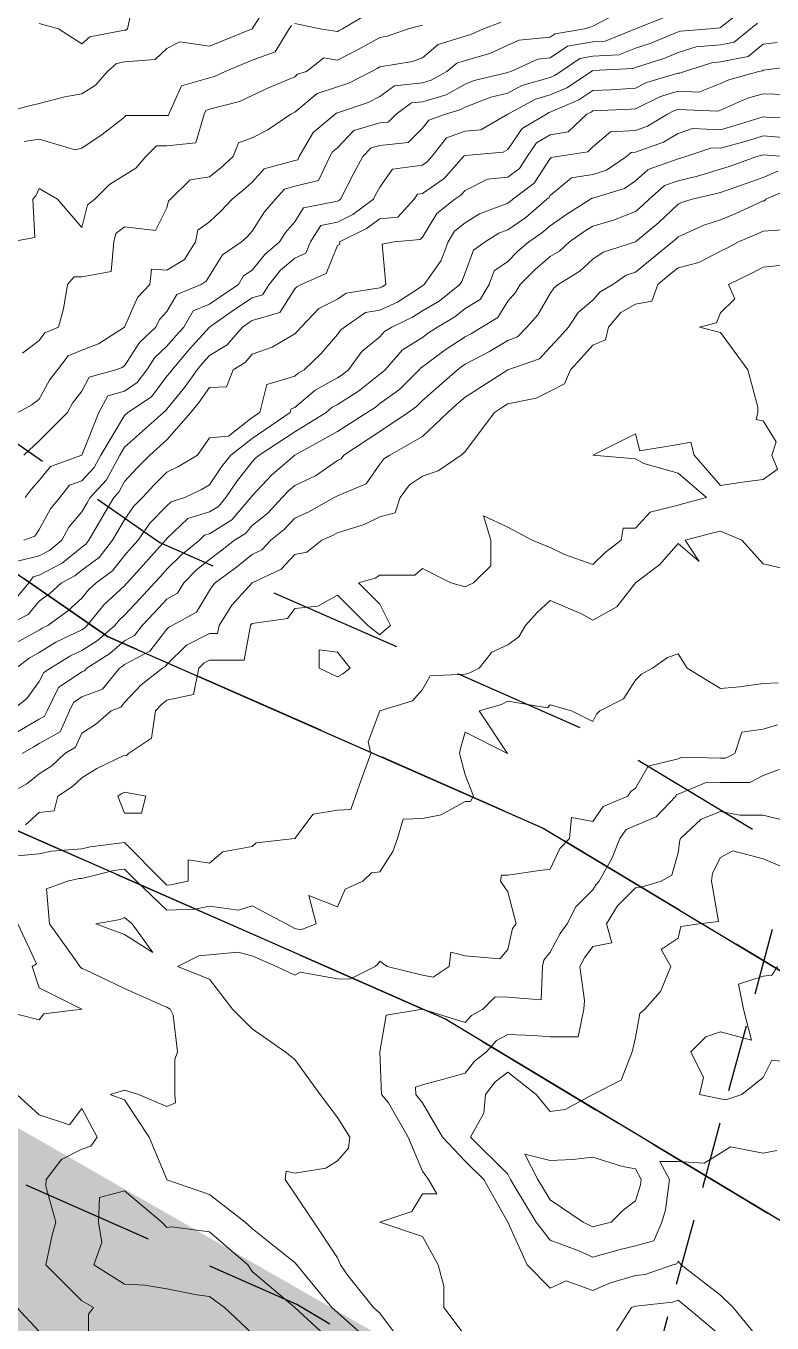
# Model space of a CAD drawing. Extents: x 532589 to 538856, y 6045658 to 6049082.
# Drawn here: x 534057.1 to 534126.9, y 6047341.2 to 6047462.4 of the extents above; entities that cross this region are included whole.
import ezdxf

# ---------------------------------------------------------------- set-up
doc = ezdxf.new("R2010")
doc.units = 0
doc.header["$LTSCALE"] = 5
doc.linetypes.add('foc-ACCESSROAD', pattern=[3.75, 2.5, -1.25])
doc.linetypes.add('foc-TIELINE', pattern=[1.875, 1.25, -0.625])
for name, color, linetype in [('C-AR', 13, 'foc-ACCESSROAD'), ('C-RW', 13, 'Continuous'), ('C-WS', 13, 'foc-ACCESSROAD'), ('F-AR', 190, 'foc-ACCESSROAD'), ('L-TIE', 7, 'foc-TIELINE'), ('P-BUFFER-H 30m', 51, 'Continuous')]:
    doc.layers.add(name, color=color, linetype=linetype)
doc.layers.add('C-TOPO-MAJR', color=7, linetype='Continuous', lineweight=15, true_color=0xd3aa5f)
doc.layers.add('C-TOPO-MINR', color=7, linetype='Continuous', lineweight=13, true_color=0xe9d5af)

msp = doc.modelspace()

# ---------------------------------------------------------------- hatches: boundary and pattern name
at = {"layer": 'P-BUFFER-H 30m'}
h = msp.add_hatch(color=256, dxfattribs=at)
h.dxf.hatch_style = 1
edge = h.paths.add_edge_path()
edge.add_line((533962.39, 6047413.291), (534135.818, 6047313.884))
edge.add_arc((534086.114, 6047227.17), 99.949, -29.1674, 60.17902, ccw=False)
edge.add_line((534173.389, 6047178.458), (534124.675, 6047091.178))
edge.add_arc((534037.4, 6047139.889), 99.949, 240.19293, 330.8326, ccw=False)
edge.add_line((533987.717, 6047053.163), (533814.265, 6047152.528))
edge.add_arc((533863.948, 6047239.254), 99.949, 150.83228, 240.19293, ccw=False)
edge.add_line((533776.673, 6047287.966), (533825.411, 6047375.289))
edge.add_arc((533912.686, 6047326.577), 99.949, 60.17902, 150.83228, ccw=False)

# ---------------------------------------------------------------- linework, layer by layer
at = {"layer": 'C-AR', "flags": 128}
msp.add_lwpolyline([(533609.668, 6047680.248), (533677.202, 6047642.232), (533716.695, 6047618.429), (533842.242, 6047550.595), (533858.794, 6047541.66), (533938.281, 6047490.705), (533958.751, 6047481.644), (533959.502, 6047481.184), (533985.041, 6047470.006), (534033.186, 6047439.328), (534069.648, 6047414.106), (534110.106, 6047396.314), (534151.14, 6047371.643), (534175.731, 6047358.93), (534206.009, 6047343.276), (534229.673, 6047331.043), (534224.752, 6047322.326), (534206.095, 6047331.972), (534175.816, 6047347.625), (534146.261, 6047362.904), (534105.496, 6047387.414), (534064.745, 6047405.334), (534038.605, 6047423.417), (534027.628, 6047431.01), (534026.239, 6047431.906), (534025.856, 6047432.153), (533982.143, 6047460.35), (533979.375, 6047461.576), (533954.618, 6047472.534), (533953.061, 6047473.224), (533933.529, 6047481.869), (533853.706, 6047533.04), (533821.464, 6047550.45), (533711.823, 6047609.692), (533672.166, 6047633.588), (533604.796, 6047671.512)], dxfattribs=at)
at = {"layer": 'C-RW'}
msp.add_lwpolyline([(534136.503, 6047345.427), (534096.277, 6047369.613), (534054.939, 6047387.792), (534028.976, 6047405.751), (534027.223, 6047406.962), (534016.513, 6047414.36), (534014.857, 6047415.44), (534026.239, 6047431.906), (534027.628, 6047431.01), (534038.604, 6047423.414), (534064.741, 6047405.327), (534105.49, 6047387.408), (534146.261, 6047362.904)], dxfattribs=at)
at = {"layer": 'C-TOPO-MAJR', "color": 9, "true_color": 0xbfbfbf, "flags": 128}
for points, elevation in [([(534094.195, 6047462.426), (534093.936, 6047462.354), (534092.867, 6047462.094), (534090.916, 6047461.391), (534090.214, 6047461.27), (534088.179, 6047460.147), (534086.232, 6047459.174), (534084.958, 6047459.387), (534083.337, 6047458.112), (534082.522, 6047457.84), (534082.25, 6047457.614), (534079.791, 6047456.59), (534078.269, 6047455.861), (534077.098, 6047455.301), (534074.287, 6047454.573), (534073.946, 6047454.472), (534073.789, 6047454.13), (534073.003, 6047451.433), (534070.305, 6047451.144), (534069.31, 6047451.144), (534068.315, 6047450.149), (534067.396, 6047449.077), (534066.324, 6047448.407), (534064.945, 6047447.546), (534063.567, 6047446.167), (534062.873, 6047445.637), (534062.342, 6047443.514), (534060.068, 6047446.167), (534058.36, 6047447.163), (534058.037, 6047446.49), (534057.763, 6047446.167), (534057.941, 6047442.605), (534055.706, 6047442.185)], 855), ([(534125.527, 6047462.616), (534124.869, 6047462.094), (534123.328, 6047460.833), (534122.067, 6047460.581), (534119.781, 6047460.398), (534118.085, 6047459.86), (534116.85, 6047459.348), (534114.104, 6047458.474), (534113.847, 6047458.369), (534110.122, 6047458.18), (534110.064, 6047458.17), (534109.98, 6047458.112), (534107.676, 6047456.576), (534106.14, 6047455.918), (534104.75, 6047455.521), (534102.159, 6047454.13), (534099.644, 6047452.663), (534098.177, 6047452.538), (534096.435, 6047451.891), (534095.08, 6047450.149), (534094.664, 6047449.68), (534094.195, 6047449.352), (534091.385, 6047448.978), (534090.214, 6047447.305), (534089.806, 6047446.575), (534089.601, 6047446.167), (534087.668, 6047444.731), (534086.232, 6047444.031), (534084.688, 6047443.729), (534083.71, 6047442.185), (534083.293, 6047441.143), (534082.25, 6047440.675), (534080.923, 6047439.531), (534079.861, 6047438.204), (534079.244, 6047437.229), (534078.269, 6047436.947), (534076.626, 6047435.865), (534074.287, 6047434.222), (534072.391, 6047432.136), (534070.774, 6047430.24), (534070.58, 6047429.966), (534070.305, 6047429.628), (534068.846, 6047427.719), (534066.656, 6047426.259), (534066.324, 6047425.964), (534064.112, 6047422.277), (534063.496, 6047421.123), (534062.342, 6047419.864), (534061.192, 6047419.446), (534060.272, 6047418.295), (534059.399, 6047417.257), (534058.36, 6047415.309), (534057.963, 6047414.712), (534056.913, 6047414.314)], 856), ([(534128.282, 6047451.897), (534126.049, 6047452.095), (534124.564, 6047451.633), (534122.067, 6047450.928), (534121.252, 6047450.963), (534118.81, 6047450.149), (534118.252, 6047449.983), (534118.085, 6047449.944), (534115.306, 6047448.947), (534114.104, 6047447.874), (534113.087, 6047447.184), (534110.122, 6047446.278), (534110.027, 6047446.262), (534109.912, 6047446.167), (534107.603, 6047444.705), (534106.14, 6047443.696), (534105.329, 6047442.996), (534104.15, 6047442.185), (534103.071, 6047441.273), (534102.159, 6047440.361), (534100.896, 6047439.466), (534100.433, 6047438.204), (534099.587, 6047436.794), (534098.177, 6047435.948), (534097.219, 6047435.181), (534095.589, 6047434.222), (534094.742, 6047433.676), (534094.195, 6047433.261), (534092.332, 6047432.104), (534090.692, 6047430.24), (534090.453, 6047430.001), (534090.214, 6047429.828), (534088.223, 6047428.25), (534086.232, 6047427.005), (534085.754, 6047426.737), (534085.193, 6047426.259), (534082.25, 6047424.43), (534078.932, 6047422.277), (534078.575, 6047421.971), (534078.269, 6047421.64), (534076.802, 6047419.763), (534075.809, 6047418.295), (534075.109, 6047417.474), (534074.287, 6047416.968), (534072.257, 6047416.344), (534070.305, 6047414.467), (534070.229, 6047414.39), (534070.177, 6047414.314), (534068.348, 6047412.289), (534066.581, 6047410.332), (534066.457, 6047410.199), (534066.324, 6047410.057), (534064.404, 6047408.27), (534062.856, 6047406.351), (534062.58, 6047406.113), (534062.342, 6047405.962), (534059.927, 6047404.784), (534058.36, 6047403.836), (534057.416, 6047403.314), (534056.216, 6047402.369)], 857), ([(534128.206, 6047440.029), (534126.049, 6047439.833), (534124.995, 6047439.258), (534122.791, 6047438.204), (534123.396, 6047436.875), (534122.067, 6047435.549), (534121.669, 6047434.621), (534120.076, 6047434.222), (534122.067, 6047433.724), (534124.602, 6047430.24), (534125.551, 6047426.757), (534125.551, 6047426.259), (534125.385, 6047425.595), (534126.049, 6047425.462), (534127.273, 6047423.502), (534126.845, 6047422.277), (534127.375, 6047420.951), (534126.049, 6047420.003), (534124.555, 6047419.79), (534122.067, 6047419.434), (534119.58, 6047422.277), (534119.281, 6047423.472), (534118.085, 6047423.273), (534114.502, 6047422.676), (534114.104, 6047424.268), (534110.122, 6047422.277), (534114.104, 6047421.915), (534114.901, 6047421.48), (534118.085, 6047420.569), (534120.739, 6047418.295), (534118.634, 6047417.747), (534118.085, 6047417.603), (534115.477, 6047416.923), (534114.104, 6047415.451), (534112.966, 6047415.451), (534112.777, 6047414.314), (534111.26, 6047413.176), (534110.122, 6047412.038), (534107.469, 6047412.986), (534106.14, 6047413.65), (534104.433, 6047414.314), (534102.159, 6047415.538), (534099.885, 6047416.588), (534100.567, 6047414.314), (534100.567, 6047411.924), (534098.974, 6047410.332), (534098.426, 6047410.083), (534098.177, 6047409.97), (534096.85, 6047410.332), (534094.195, 6047411.661), (534093.471, 6047411.057), (534090.214, 6047411.057), (534089.771, 6047410.775), (534088.223, 6047410.332), (534090.214, 6047408.341), (534091.21, 6047406.351), (534090.657, 6047405.908), (534090.214, 6047405.465), (534089.075, 6047406.351), (534086.232, 6047409.194), (534084.423, 6047408.16), (534082.25, 6047407.943), (534081.587, 6047407.014), (534078.269, 6047406.54), (534078.178, 6047406.441), (534078.121, 6047406.351), (534077.522, 6047403.115), (534074.287, 6047403.115), (534073.789, 6047402.867), (534073.292, 6047402.369), (534072.777, 6047399.897), (534070.305, 6047399.383), (534069.75, 6047398.943), (534069.219, 6047398.387), (534068.872, 6047395.839), (534066.722, 6047394.406), (534066.534, 6047394.196), (534066.324, 6047394.232), (534063.748, 6047393), (534062.342, 6047392.131), (534061.468, 6047391.298), (534060.102, 6047390.424), (534059.754, 6047389.03), (534058.36, 6047388.875), (534057.072, 6047387.73)], 858), ([(534086.752, 6047401.849), (534087.427, 6047402.369), (534086.232, 6047403.863), (534084.524, 6047404.077), (534084.524, 6047402.369), (534086.232, 6047401.572), (534086.752, 6047401.849)], 858), ([(534128.438, 6047388.035), (534126.049, 6047388.632), (534123.859, 6047388.632), (534122.067, 6047388.99), (534120.247, 6047388.262), (534118.32, 6047386.442), (534118.239, 6047386.289), (534118.085, 6047385.115), (534117.516, 6047383.03), (534116.493, 6047382.461), (534114.647, 6047381.917), (534114.104, 6047381.863), (534112.412, 6047380.171), (534111.397, 6047378.479), (534111.892, 6047376.709), (534110.122, 6047376.355), (534109.326, 6047375.294), (534108.91, 6047374.497), (534109.326, 6047371.312), (534109.284, 6047370.516), (534108.737, 6047367.919), (534106.14, 6047367.919), (534104.623, 6047368.051), (534102.159, 6047368.163), (534101.105, 6047367.588), (534100.168, 6047366.534), (534099.051, 6047365.66), (534098.177, 6047364.543), (534096.619, 6047364.11), (534094.195, 6047363.437), (534093.532, 6047363.215), (534093.559, 6047362.552), (534094.195, 6047361.756), (534096.069, 6047358.571), (534098.177, 6047356.331), (534099.919, 6047354.589), (534102.159, 6047350.607), (534103.968, 6047346.626), (534106.14, 6047344.454), (534107.634, 6047345.132), (534110.122, 6047344.236), (534111.781, 6047344.966), (534114.104, 6047345.63), (534115.003, 6047345.726), (534117.587, 6047346.626), (534117.978, 6047346.733), (534118.085, 6047346.988), (534118.392, 6047346.626), (534122.067, 6047343.815), (534123.238, 6047342.644), (534126.049, 6047339.232)], 859)]:
    msp.add_lwpolyline(points, dxfattribs=dict(at, elevation=elevation))
at = {"layer": 'C-TOPO-MINR', "color": 254, "true_color": 0xd9d9d9, "flags": 128}
for points, elevation in [([(534058.36, 6047462.579), (534060.171, 6047462.094), (534062.342, 6047460.689), (534063.089, 6047461.347), (534066.324, 6047461.947), (534066.461, 6047461.957), (534066.608, 6047462.094), (534067.261, 6047465.139)], 854.4), ([(534054.381, 6047454.13), (534057.564, 6047454.927), (534058.36, 6047455.126), (534060.75, 6047455.723), (534062.342, 6047456.004), (534063.622, 6047456.832), (534064.731, 6047458.112), (534065.577, 6047458.858), (534066.324, 6047458.997), (534069.207, 6047459.211), (534070.305, 6047460.236), (534071.517, 6047460.882), (534074.287, 6047460.472), (534075.44, 6047460.941), (534078.269, 6047462.093), (534078.269, 6047462.094), (534078.269, 6047462.094), (534079.84, 6047464.504)], 854.6), ([(534112.572, 6047463.625), (534110.122, 6047462.328), (534109.956, 6047462.26), (534109.326, 6047462.094), (534106.602, 6047461.632), (534106.14, 6047461.317), (534103.22, 6047461.032), (534102.159, 6047460.553), (534100.477, 6047459.793), (534098.177, 6047459.136), (534097.398, 6047458.891), (534096.471, 6047458.112), (534095.019, 6047457.288), (534094.195, 6047457.051), (534091.568, 6047456.758), (534090.214, 6047455.778), (534089.128, 6047455.217), (534086.232, 6047454.251), (534086.142, 6047454.221), (534086.034, 6047454.13), (534083.97, 6047452.411), (534082.677, 6047450.149), (534082.542, 6047449.857), (534082.25, 6047449.787), (534079.406, 6047449.011), (534078.269, 6047447.76), (534077.431, 6047447.005), (534076.395, 6047446.167), (534075.373, 6047445.081), (534074.287, 6047444.059), (534073.189, 6047443.284), (534072.96, 6047442.185), (534071.939, 6047440.552), (534070.305, 6047439.531), (534068.858, 6047439.652), (534068.713, 6047438.204), (534067.549, 6047436.979), (534066.324, 6047434.223), (534066.323, 6047434.223), (534066.323, 6047434.222), (534063.891, 6047432.674), (534062.342, 6047432.078), (534061.051, 6047431.532), (534060.067, 6047430.24), (534059.329, 6047429.272), (534058.36, 6047427.484), (534057.668, 6047426.951), (534056.37, 6047426.259)], 855.4), ([(534124.221, 6047463.921), (534122.067, 6047462.211), (534121.992, 6047462.169), (534121.071, 6047462.094), (534118.307, 6047461.873), (534118.085, 6047461.803), (534115.477, 6047460.721), (534114.104, 6047460.284), (534112.563, 6047459.653), (534110.122, 6047459.529), (534108.91, 6047459.324), (534107.136, 6047458.112), (534106.539, 6047457.714), (534106.14, 6047457.543), (534103.486, 6047456.785), (534102.159, 6047456.073), (534100.597, 6047455.692), (534098.177, 6047454.776), (534097.765, 6047454.542), (534096.34, 6047454.13), (534094.776, 6047453.55), (534094.195, 6047452.803), (534092.868, 6047451.476), (534090.214, 6047451.197), (534089.401, 6047450.962), (534088.621, 6047450.149), (534087.763, 6047448.617), (534086.538, 6047446.167), (534086.363, 6047446.037), (534086.232, 6047445.973), (534083.063, 6047445.355), (534082.25, 6047444.072), (534081.376, 6047443.06), (534080.817, 6047442.185), (534079.449, 6047441.006), (534078.269, 6047439.531), (534077.472, 6047439), (534076.995, 6047438.204), (534075.362, 6047437.129), (534074.287, 6047436.374), (534072.756, 6047435.754), (534071.874, 6047434.222), (534071.127, 6047433.4), (534070.305, 6047432.437), (534069.168, 6047431.378), (534068.432, 6047430.24), (534067.518, 6047429.046), (534066.324, 6047428.25), (534064.766, 6047427.817), (534063.935, 6047426.259), (534062.342, 6047422.277), (534062.342, 6047422.277), (534062.342, 6047422.277), (534059.422, 6047421.215), (534058.36, 6047419.888), (534057.602, 6047419.054), (534057.033, 6047418.295)], 855.8), ([(534101.558, 6047462.695), (534099.883, 6047462.094), (534098.708, 6047461.563), (534098.177, 6047461.411), (534095.667, 6047460.622), (534094.195, 6047459.387), (534093.258, 6047459.049), (534090.214, 6047458.524), (534089.949, 6047458.377), (534089.418, 6047458.112), (534087.318, 6047457.026), (534086.232, 6047456.664), (534084.332, 6047456.031), (534082.25, 6047454.297), (534082.133, 6047454.248), (534081.888, 6047454.13), (534079.744, 6047452.656), (534078.269, 6047451.919), (534076.994, 6047451.423), (534076.499, 6047450.149), (534075.335, 6047449.101), (534074.287, 6047448.253), (534072.462, 6047447.992), (534070.637, 6047446.167), (534070.443, 6047446.03), (534070.305, 6047445.371), (534069.244, 6047443.247), (534066.324, 6047443.591), (534065.527, 6047442.982), (534065.328, 6047442.185), (534065.098, 6047439.429), (534062.342, 6047438.928), (534061.618, 6047438.928), (534061.015, 6047438.204), (534060.636, 6047435.929), (534060.17, 6047434.222), (534058.898, 6047433.684), (534058.36, 6047432.978), (534056.796, 6047431.805)], 855.2), ([(534116.957, 6047463.222), (534114.104, 6047462.094), (534114.104, 6047462.094), (534114.104, 6047462.094), (534111.278, 6047460.938), (534110.122, 6047460.879), (534107.756, 6047460.478), (534106.14, 6047459.375), (534104.99, 6047459.262), (534102.443, 6047458.112), (534102.222, 6047458.049), (534102.159, 6047458.015), (534099.036, 6047457.253), (534098.177, 6047456.928), (534096.392, 6047455.915), (534094.195, 6047455.281), (534093.16, 6047455.166), (534091.731, 6047454.13), (534090.972, 6047453.372), (534090.214, 6047453.292), (534087.776, 6047452.587), (534086.232, 6047450.979), (534085.779, 6047450.601), (534085.521, 6047450.149), (534084.484, 6047447.915), (534082.25, 6047447.374), (534081.302, 6047447.115), (534080.441, 6047446.167), (534079.434, 6047445.002), (534078.269, 6047443.181), (534077.786, 6047442.668), (534077.273, 6047442.185), (534075.482, 6047440.991), (534074.287, 6047439), (534073.981, 6047438.51), (534073.491, 6047438.204), (534071.224, 6047437.285), (534070.305, 6047435.689), (534069.591, 6047434.937), (534069.273, 6047434.222), (534067.746, 6047432.8), (534066.324, 6047430.602), (534066.103, 6047430.462), (534065.527, 6047430.24), (534063.035, 6047429.548), (534062.342, 6047428.25), (534061.481, 6047427.12), (534061.015, 6047426.259), (534058.36, 6047423.604), (534056.913, 6047422.277)], 855.6), ([(534056.948, 6047451.561), (534058.36, 6047451.771), (534061.713, 6047450.778), (534062.342, 6047450.945), (534064.253, 6047452.219), (534066.324, 6047453.845), (534066.466, 6047453.988), (534070.305, 6047453.988), (534070.434, 6047454.002), (534070.472, 6047454.13), (534071.671, 6047456.747), (534074.287, 6047457.522), (534074.756, 6047457.644), (534075.735, 6047458.112), (534077.535, 6047458.846), (534078.269, 6047459.144), (534080.421, 6047459.941), (534081.731, 6047462.094), (534081.936, 6047462.408)], 854.8), ([(534082.25, 6047462.592), (534084.641, 6047462.094), (534086.232, 6047461.829), (534086.409, 6047461.917), (534086.729, 6047462.094), (534088.917, 6047463.39)], 854.8), ([(534127.34, 6047460.803), (534126.049, 6047460.646), (534124.655, 6047459.506), (534122.067, 6047458.988), (534121.256, 6047458.923), (534118.698, 6047458.112), (534118.262, 6047457.935), (534118.085, 6047457.943), (534115.148, 6047457.068), (534114.104, 6047456.558), (534111.841, 6047456.393), (534110.122, 6047456.311), (534108.814, 6047455.439), (534106.14, 6047454.293), (534106.014, 6047454.257), (534105.779, 6047454.13), (534103.508, 6047452.781), (534102.159, 6047450.812), (534101.74, 6047450.568), (534098.177, 6047450.263), (534098.094, 6047450.232), (534098.029, 6047450.149), (534096.225, 6047448.119), (534094.195, 6047446.698), (534093.727, 6047446.636), (534093.399, 6047446.167), (534091.891, 6047444.49), (534090.214, 6047444.347), (534088.973, 6047443.426), (534086.431, 6047442.185), (534086.453, 6047441.964), (534086.232, 6047441.854), (534085.189, 6047439.247), (534082.863, 6047438.204), (534082.455, 6047438), (534082.25, 6047437.785), (534080.869, 6047435.604), (534078.269, 6047434.851), (534077.89, 6047434.601), (534077.35, 6047434.222), (534075.946, 6047432.563), (534074.287, 6047431.568), (534073.655, 6047430.872), (534073.116, 6047430.24), (534071.953, 6047428.593), (534070.305, 6047426.565), (534070.173, 6047426.391), (534069.974, 6047426.259), (534066.324, 6047423.014), (534065.881, 6047422.277), (534064.65, 6047419.969), (534063.116, 6047418.295), (534062.831, 6047417.807), (534062.342, 6047416.969), (534061.13, 6047415.526), (534060.484, 6047414.314), (534059.311, 6047413.363), (534058.36, 6047412.866), (534056.334, 6047412.359)], 856.2), ([(534129.492, 6047458.65), (534126.049, 6047458.232), (534125.983, 6047458.178), (534125.652, 6047458.112), (534122.846, 6047457.333), (534122.067, 6047456.992), (534120.032, 6047456.166), (534118.085, 6047456.248), (534116.454, 6047455.762), (534114.104, 6047454.616), (534113.651, 6047454.583), (534110.122, 6047454.415), (534109.952, 6047454.301), (534109.554, 6047454.13), (534107.807, 6047452.464), (534106.14, 6047452.193), (534104.858, 6047451.431), (534103.979, 6047450.149), (534103.257, 6047449.05), (534102.159, 6047448.218), (534100.278, 6047448.048), (534098.177, 6047446.997), (534097.787, 6047446.558), (534097.229, 6047446.167), (534095.523, 6047444.84), (534094.195, 6047442.628), (534093.986, 6047442.395), (534091.54, 6047442.185), (534090.413, 6047441.987), (534090.757, 6047438.204), (534090.427, 6047437.99), (534090.214, 6047437.889), (534087.047, 6047437.389), (534086.232, 6047436.826), (534084.497, 6047435.958), (534082.848, 6047434.222), (534082.573, 6047433.899), (534082.25, 6047433.593), (534080.127, 6047432.364), (534078.269, 6047431.688), (534077.605, 6047430.904), (534076.5, 6047430.24), (534075.88, 6047428.648), (534074.287, 6047428.581), (534073.326, 6047427.22), (534072.545, 6047426.259), (534070.305, 6047423.699), (534068.713, 6047422.277), (534067.518, 6047421.083), (534066.324, 6047419.789), (534065.805, 6047418.815), (534065.328, 6047418.295), (534064.228, 6047416.41), (534063.006, 6047414.314), (534062.715, 6047413.941), (534062.342, 6047413.668), (534060.5, 6047412.174), (534058.36, 6047411.056), (534057.781, 6047410.911), (534057.395, 6047410.332), (534056.011, 6047408.7)], 856.4), ([(534128.21, 6047455.951), (534126.049, 6047456.011), (534124.577, 6047455.602), (534122.067, 6047454.504), (534121.802, 6047454.396), (534118.085, 6047454.554), (534117.759, 6047454.457), (534117.09, 6047454.13), (534115.231, 6047453.004), (534114.104, 6047452.599), (534111.773, 6047452.48), (534110.122, 6047451.054), (534109.659, 6047450.612), (534106.802, 6047450.149), (534106.235, 6047450.054), (534106.14, 6047449.976), (534104.63, 6047447.677), (534102.636, 6047446.167), (534102.38, 6047445.946), (534102.159, 6047445.794), (534099.534, 6047444.81), (534098.177, 6047443.955), (534097.182, 6047443.181), (534096.585, 6047442.185), (534095.944, 6047440.437), (534094.361, 6047438.204), (534094.269, 6047438.13), (534094.195, 6047438.087), (534091.849, 6047436.568), (534090.214, 6047435.794), (534088.856, 6047435.58), (534086.896, 6047434.222), (534086.531, 6047433.924), (534086.232, 6047433.52), (534084.726, 6047431.747), (534083.135, 6047430.24), (534082.569, 6047429.922), (534082.25, 6047429.651), (534079.634, 6047428.875), (534078.98, 6047426.259), (534078.269, 6047425.773), (534076.057, 6047424.047), (534074.287, 6047423.87), (534073.149, 6047422.277), (534071.382, 6047421.201), (534070.305, 6047420.684), (534069.111, 6047419.49), (534068.008, 6047418.295), (534067.166, 6047417.453), (534066.324, 6047416.21), (534065.625, 6047415.012), (534065.218, 6047414.314), (534063.96, 6047412.696), (534062.342, 6047411.516), (534061.688, 6047410.986), (534060.438, 6047410.332), (534059.356, 6047409.337), (534058.36, 6047408.626), (534057.316, 6047407.395), (534055.327, 6047406.351)], 856.6), ([(534130.03, 6047453.751), (534126.34, 6047453.839), (534126.049, 6047453.865), (534123.214, 6047452.983), (534122.067, 6047452.659), (534119.443, 6047452.773), (534118.085, 6047452.321), (534116.733, 6047451.501), (534114.104, 6047450.557), (534113.715, 6047450.537), (534113.265, 6047450.149), (534111.393, 6047448.878), (534110.122, 6047448.49), (534108.131, 6047448.158), (534106.14, 6047446.514), (534106.003, 6047446.304), (534105.822, 6047446.167), (534103.855, 6047444.471), (534102.159, 6047443.305), (534101.344, 6047443), (534100.051, 6047442.185), (534098.954, 6047441.408), (534098.177, 6047439.29), (534097.886, 6047438.495), (534097.679, 6047438.204), (534095.744, 6047436.656), (534094.195, 6047435.745), (534093.271, 6047435.146), (534091.32, 6047434.222), (534090.637, 6047433.799), (534090.214, 6047433.317), (534088.522, 6047431.933), (534087.271, 6047430.24), (534086.692, 6047429.781), (534086.232, 6047429.494), (534084.162, 6047428.329), (534082.25, 6047426.701), (534081.909, 6047426.6), (534081.824, 6047426.259), (534078.269, 6047423.831), (534076.278, 6047422.277), (534075.405, 6047421.16), (534074.287, 6047419.507), (534073.534, 6047419.049), (534071.965, 6047418.295), (534070.696, 6047417.905), (534070.305, 6047417.53), (534068.697, 6047415.922), (534067.608, 6047414.314), (534066.999, 6047413.639), (534066.324, 6047412.892), (534065.204, 6047411.452), (534063.669, 6047410.332), (534062.982, 6047409.692), (534062.342, 6047408.899), (534061.015, 6047407.678), (534059.157, 6047406.351), (534058.622, 6047406.089), (534058.36, 6047405.931), (534056.066, 6047404.663)], 856.8), ([(534128.038, 6047450.149), (534126.049, 6047450.326), (534125.914, 6047450.284), (534125.437, 6047450.149), (534122.943, 6047449.273), (534122.067, 6047448.965), (534119.91, 6047448.324), (534118.085, 6047447.903), (534116.808, 6047447.444), (534115.378, 6047446.167), (534114.728, 6047445.543), (534114.104, 6047445.03), (534112.062, 6047444.228), (534110.122, 6047443.645), (534109.228, 6047443.079), (534107.932, 6047442.185), (534106.994, 6047441.332), (534106.14, 6047440.807), (534104.73, 6047439.614), (534103.32, 6047438.204), (534102.892, 6047437.47), (534102.159, 6047436.655), (534101.246, 6047435.135), (534099.726, 6047434.222), (534098.77, 6047433.629), (534098.177, 6047433.323), (534096.303, 6047432.114), (534094.195, 6047430.515), (534094.026, 6047430.41), (534093.877, 6047430.24), (534092.046, 6047428.409), (534090.214, 6047427.083), (534089.754, 6047426.718), (534089.019, 6047426.259), (534086.232, 6047424.461), (534082.251, 6047422.278), (534082.25, 6047422.277), (534082.25, 6047422.277), (534080.106, 6047420.439), (534078.269, 6047418.455), (534078.199, 6047418.366), (534078.151, 6047418.295), (534076.373, 6047416.21), (534074.287, 6047414.926), (534073.819, 6047414.782), (534073.331, 6047414.314), (534071.656, 6047412.963), (534070.305, 6047411.612), (534069.698, 6047410.939), (534069.15, 6047410.332), (534067.784, 6047408.872), (534066.324, 6047407.312), (534065.826, 6047406.848), (534065.424, 6047406.351), (534063.768, 6047404.924), (534062.342, 6047404.02), (534061.233, 6047403.478), (534059.399, 6047402.369), (534058.78, 6047401.95), (534058.36, 6047401.112), (534057.21, 6047399.538), (534055.772, 6047398.387)], 857.2), ([(534127.401, 6047448.796), (534126.049, 6047448.212), (534124.536, 6047447.68), (534122.067, 6047446.813), (534121.569, 6047446.665), (534119.413, 6047446.167), (534118.4, 6047445.853), (534118.085, 6047445.708), (534116.29, 6047443.981), (534114.104, 6047442.186), (534114.104, 6047442.186), (534114.103, 6047442.185), (534111.091, 6047441.217), (534110.122, 6047440.557), (534108.89, 6047439.436), (534106.887, 6047438.204), (534106.482, 6047437.862), (534106.14, 6047437.351), (534104.988, 6047435.375), (534103.95, 6047434.222), (534103.078, 6047433.303), (534102.159, 6047432.986), (534100.465, 6047431.935), (534098.177, 6047430.754), (534097.865, 6047430.553), (534097.453, 6047430.24), (534095.721, 6047428.715), (534094.195, 6047427.373), (534093.638, 6047426.816), (534092.869, 6047426.259), (534090.214, 6047424.461), (534086.829, 6047422.277), (534086.584, 6047421.926), (534086.232, 6047421.779), (534084.193, 6047420.335), (534082.25, 6047419.433), (534081.638, 6047418.908), (534081.071, 6047418.295), (534079.724, 6047416.841), (534078.269, 6047415.687), (534077.637, 6047414.946), (534076.61, 6047414.314), (534075.319, 6047413.282), (534074.287, 6047412.516), (534073.078, 6047411.541), (534071.87, 6047410.332), (534071.279, 6047409.359), (534070.305, 6047408.822), (534069.111, 6047407.545), (534067.993, 6047406.351), (534067.265, 6047405.41), (534066.324, 6047404.913), (534064.957, 6047403.736), (534062.802, 6047402.369), (534062.596, 6047402.115), (534062.342, 6047402.017), (534060.177, 6047400.553), (534059.094, 6047398.387), (534058.867, 6047397.881), (534058.36, 6047397.591), (534056.333, 6047396.433)], 857.4), ([(534128.904, 6047447.294), (534126.297, 6047446.167), (534126.181, 6047446.035), (534126.049, 6047446.025), (534123.427, 6047444.808), (534122.067, 6047444.245), (534120.495, 6047443.757), (534118.085, 6047442.645), (534117.851, 6047442.42), (534117.566, 6047442.185), (534115.665, 6047440.624), (534114.104, 6047439.341), (534113.243, 6047439.065), (534111.98, 6047438.204), (534110.802, 6047437.524), (534110.122, 6047436.737), (534108.757, 6047435.587), (534107.847, 6047434.222), (534107.036, 6047433.326), (534106.14, 6047432.336), (534105.119, 6047431.262), (534102.16, 6047430.24), (534102.159, 6047430.24), (534102.159, 6047430.24), (534099.731, 6047428.687), (534098.177, 6047427.692), (534097.415, 6047427.021), (534096.548, 6047426.259), (534094.195, 6047424.008), (534091.132, 6047422.277), (534090.576, 6047421.915), (534090.214, 6047421.424), (534088.925, 6047419.584), (534086.232, 6047418.461), (534086.135, 6047418.392), (534085.926, 6047418.295), (534083.578, 6047416.968), (534082.25, 6047416.384), (534081.255, 6047415.309), (534080, 6047414.314), (534079.174, 6047413.409), (534078.269, 6047412.987), (534076.794, 6047411.807), (534074.806, 6047410.332), (534074.559, 6047410.061), (534074.287, 6047409.63), (534073.049, 6047407.589), (534070.803, 6047406.351), (534070.471, 6047406.185), (534070.305, 6047406.019), (534068.713, 6047403.962), (534066.324, 6047402.701), (534066.146, 6047402.547), (534065.864, 6047402.369), (534064.291, 6047400.42), (534062.342, 6047399.676), (534061.574, 6047399.156), (534061.189, 6047398.387), (534060.315, 6047396.433), (534058.36, 6047395.316), (534057.781, 6047394.985), (534056.768, 6047394.406)], 857.6), ([(534128.836, 6047443.38), (534126.049, 6047443.181), (534125.369, 6047442.865), (534123.726, 6047442.185), (534122.653, 6047441.6), (534122.067, 6047441.32), (534120.019, 6047440.251), (534118.085, 6047439.768), (534117.227, 6047439.062), (534116.181, 6047438.204), (534115.645, 6047436.662), (534114.104, 6047436.366), (534112.744, 6047435.582), (534111.57, 6047434.222), (534111.302, 6047433.042), (534110.122, 6047432.545), (534109.027, 6047431.335), (534108.037, 6047430.24), (534107.468, 6047428.913), (534106.14, 6047428.25), (534104.813, 6047427.586), (534102.159, 6047427.055), (534101.673, 6047426.744), (534100.915, 6047426.259), (534098.177, 6047422.609), (534097.815, 6047422.277), (534095.67, 6047420.802), (534094.195, 6047420.287), (534092.989, 6047419.502), (534092.099, 6047418.295), (534091.647, 6047416.862), (534090.214, 6047416.504), (534088.754, 6047415.773), (534086.232, 6047415.007), (534085.79, 6047414.756), (534084.784, 6047414.314), (534083.366, 6047413.199), (534082.25, 6047412.986), (534080.984, 6047411.599), (534078.269, 6047410.332), (534078.269, 6047410.332), (534078.269, 6047410.332), (534076.368, 6047408.251), (534075.172, 6047406.351), (534075.034, 6047405.604), (534074.287, 6047405.604), (534072.13, 6047404.526), (534070.305, 6047402.701), (534070.161, 6047402.514), (534069.886, 6047402.369), (534067.898, 6047400.795), (534066.324, 6047399.146), (534065.985, 6047398.726), (534065.098, 6047398.387), (534063.622, 6047397.108), (534062.342, 6047396.28), (534061.763, 6047394.985), (534060.749, 6047394.406), (534059.526, 6047393.24), (534058.36, 6047392.494), (534057.21, 6047391.574), (534055.125, 6047390.424)], 857.8), ([(534128.894, 6047411.469), (534126.049, 6047412.102), (534124.058, 6047414.314), (534122.067, 6047415.179), (534121.381, 6047415), (534118.749, 6047414.314), (534120.074, 6047412.325), (534118.085, 6047414.008), (534116.379, 6047412.039), (534114.104, 6047410.332), (534114.104, 6047410.332), (534114.103, 6047410.332), (534112.352, 6047408.102), (534110.122, 6047406.848), (534108.985, 6047407.487), (534106.14, 6047408.674), (534104.929, 6047407.562), (534103.817, 6047406.351), (534103.206, 6047405.303), (534102.159, 6047404.541), (534100.666, 6047403.862), (534099.505, 6047402.369), (534098.62, 6047401.926), (534098.177, 6047401.8), (534094.92, 6047401.645), (534094.195, 6047400.377), (534093.259, 6047399.324), (534090.214, 6047398.388), (534090.214, 6047398.387), (534090.213, 6047398.387), (534089.128, 6047395.491), (534089.361, 6047394.406), (534088.537, 6047392.101), (534087.938, 6047390.424), (534087.489, 6047389.167), (534086.232, 6047389.097), (534083.957, 6047388.717), (534082.25, 6047386.443), (534082.249, 6047386.444), (534082.248, 6047386.442), (534078.648, 6047386.063), (534078.269, 6047385.718), (534075.513, 6047385.216), (534074.287, 6047384.166), (534072.298, 6047384.45), (534072.298, 6047382.461), (534070.647, 6047382.119), (534070.305, 6047382.109), (534069.932, 6047382.461), (534066.324, 6047386.069), (534063.116, 6047385.668), (534062.342, 6047385.481), (534059.517, 6047385.286), (534058.36, 6047385.009), (534056.001, 6047384.82)], 858.2), ([(534127.434, 6047400.984), (534126.049, 6047400.921), (534123.819, 6047400.617), (534122.067, 6047400.465), (534118.938, 6047402.369), (534118.085, 6047403.696), (534117.09, 6047403.364), (534115.696, 6047402.369), (534114.672, 6047401.8), (534114.104, 6047401.232), (534112.997, 6047399.494), (534110.785, 6047398.387), (534110.453, 6047398.056), (534110.122, 6047397.393), (534108.13, 6047398.387), (534106.14, 6047398.955), (534105.876, 6047398.652), (534102.159, 6047399.272), (534101.569, 6047398.977), (534099.504, 6047398.387), (534102.154, 6047394.41), (534098.177, 6047396.396), (534097.735, 6047394.848), (534097.647, 6047394.406), (534098.177, 6047392.415), (534098.973, 6047390.424), (534098.675, 6047389.926), (534098.177, 6047389.926), (534095.948, 6047388.672), (534094.195, 6047388.338), (534092.385, 6047388.252), (534091.853, 6047386.442), (534091.425, 6047385.231), (534090.214, 6047383.345), (534089.418, 6047383.256), (534088.622, 6047382.461), (534086.979, 6047381.714), (534086.232, 6047380.071), (534083.577, 6047381.134), (534084.242, 6047378.479), (534082.819, 6047377.91), (534082.25, 6047378.06), (534081.454, 6047378.479), (534078.269, 6047380.155), (534076.995, 6047379.753), (534074.287, 6047380.126), (534072.922, 6047379.844), (534070.305, 6047379.767), (534067.444, 6047382.461), (534066.324, 6047383.58), (534065.328, 6047383.456), (534062.342, 6047382.735), (534062.085, 6047382.717), (534061.016, 6047382.461), (534059.053, 6047381.768), (534059.316, 6047378.479), (534061.774, 6047375.065), (534062.144, 6047374.497), (534062.342, 6047374.308), (534062.626, 6047374.213), (534066.324, 6047372.433), (534070.04, 6047370.781), (534070.305, 6047370.714), (534070.589, 6047370.516), (534070.873, 6047369.948), (534071.3, 6047366.534), (534071.029, 6047365.81), (534071.029, 6047362.552), (534071.102, 6047361.756), (534070.305, 6047361.415), (534067.649, 6047362.552), (534066.324, 6047362.949), (534066.018, 6047362.858), (534064.999, 6047362.552), (534066.324, 6047362.056), (534068.646, 6047358.571), (534070.304, 6047354.59), (534070.305, 6047354.589), (534070.305, 6047354.588), (534070.306, 6047354.588), (534074.287, 6047353.204), (534077.605, 6047350.607), (534078.269, 6047350.039), (534081.256, 6047347.62), (534082.25, 6047346.859), (534082.449, 6047346.626), (534083.245, 6047345.631), (534085.713, 6047342.644), (534086.232, 6047342.166), (534090.213, 6047338.662)], 858.4), ([(534127.377, 6047397.059), (534126.049, 6047396.68), (534124.058, 6047396.396), (534123.394, 6047394.406), (534122.522, 6047393.95), (534122.067, 6047393.95), (534118.437, 6047394.054), (534118.085, 6047393.908), (534115.298, 6047393.211), (534114.104, 6047391.148), (534113.685, 6047390.843), (534113.38, 6047390.424), (534111.091, 6047389.455), (534110.122, 6047388.035), (534108.132, 6047388.432), (534107.951, 6047386.442), (534107.045, 6047385.537), (534106.14, 6047383.598), (534105.146, 6047383.455), (534102.159, 6047383.028), (534101.591, 6047383.028), (534101.496, 6047382.461), (534102.159, 6047381.466), (534102.955, 6047378.479), (534102.601, 6047378.037), (534102.159, 6047376.09), (534101.435, 6047375.221), (534098.177, 6047375.493), (534096.85, 6047375.824), (534096.684, 6047374.497), (534095.191, 6047373.502), (534094.195, 6047373.701), (534090.876, 6047374.497), (534090.214, 6047374.994), (534090.005, 6047374.706), (534089.772, 6047374.497), (534087.412, 6047373.318), (534086.232, 6047373.36), (534082.77, 6047373.978), (534082.25, 6047373.701), (534080.545, 6047374.497), (534078.269, 6047375.493), (534076.941, 6047375.825), (534074.287, 6047375.583), (534073.292, 6047375.493), (534071.299, 6047374.497), (534074.287, 6047373.302), (534076.431, 6047370.516), (534078.269, 6047368.678), (534081.366, 6047366.534), (534082.25, 6047365.81), (534084.64, 6047362.552), (534086.232, 6047360.381), (534087.404, 6047358.571), (534087.28, 6047357.522), (534086.232, 6047356.359), (534085.17, 6047355.651), (534082.25, 6047355.201), (534081.454, 6047355.385), (534081.366, 6047354.589), (534082.25, 6047353.262), (534084.02, 6047350.607), (534086.232, 6047347.287), (534086.538, 6047346.626), (534087.225, 6047345.632), (534089.617, 6047342.644), (534090.214, 6047342.124), (534092.782, 6047338.662)], 858.6), ([(534127.542, 6047392.912), (534126.049, 6047392.328), (534124.798, 6047391.675), (534122.067, 6047391.675), (534120.779, 6047391.712), (534118.085, 6047390.59), (534117.953, 6047390.557), (534117.876, 6047390.424), (534116.041, 6047388.487), (534114.104, 6047387.667), (534113.243, 6047387.303), (534112.656, 6047386.442), (534111.921, 6047384.644), (534110.719, 6047382.461), (534110.421, 6047382.162), (534110.122, 6047381.665), (534108.53, 6047380.071), (534107.734, 6047378.479), (534107.051, 6047377.569), (534106.14, 6047375.825), (534105.55, 6047375.087), (534105.416, 6047374.497), (534105.275, 6047371.381), (534102.159, 6047371.63), (534100.998, 6047371.677), (534099.836, 6047370.516), (534098.763, 6047369.93), (534098.177, 6047369.271), (534094.196, 6047370.515), (534094.195, 6047370.515), (534090.784, 6047369.946), (534090.215, 6047366.534), (534090.214, 6047366.534), (534090.373, 6047362.552), (534091.011, 6047361.755), (534092.868, 6047358.571), (534094.195, 6047355.386), (534094.765, 6047354.589), (534095.524, 6047353.26), (534094.195, 6047353.26), (534093.2, 6047351.603), (534090.216, 6047350.607), (534094.195, 6047349.279), (534095.643, 6047346.626), (534096.185, 6047344.636), (534096.185, 6047342.644), (534098.177, 6047339.988)], 858.8), ([(534067.915, 6047388.833), (534068.313, 6047390.424), (534066.324, 6047390.77), (534066.09, 6047390.658), (534065.712, 6047390.424), (534066.324, 6047388.833), (534067.915, 6047388.833)], 858.2), ([(534129.307, 6047383.183), (534126.049, 6047384.556), (534123.205, 6047385.304), (534122.067, 6047384.672), (534121.301, 6047383.226), (534121.201, 6047382.461), (534121.857, 6047378.689), (534120.074, 6047378.479), (534118.334, 6047378.23), (534118.085, 6047377.151), (534116.495, 6047376.088), (534117.423, 6047374.497), (534116.446, 6047372.155), (534114.989, 6047370.516), (534114.523, 6047370.096), (534114.104, 6047367.863), (534113.869, 6047366.769), (534113.797, 6047366.534), (534112.776, 6047363.88), (534110.122, 6047362.553), (534110.122, 6047362.553), (534110.121, 6047362.552), (534107.546, 6047361.147), (534106.14, 6047360.96), (534104.814, 6047362.552), (534102.159, 6047364.63), (534100.993, 6047363.718), (534100.081, 6047362.552), (534099.929, 6047360.801), (534098.675, 6047358.571), (534102.159, 6047355.087), (534102.416, 6047354.589), (534102.823, 6047353.925), (534104.813, 6047350.607), (534106.14, 6047348.948), (534108.795, 6047347.952), (534110.122, 6047347.336), (534112.666, 6047348.063), (534114.104, 6047348.41), (534115.825, 6047348.886), (534116.554, 6047350.607), (534116.914, 6047351.778), (534117.289, 6047354.589), (534116.38, 6047356.295), (534118.085, 6047356.295), (534120.537, 6047356.119), (534122.067, 6047357.078), (534122.985, 6047357.652), (534126.049, 6047357.077), (534127.306, 6047357.313)], 859.2), ([(534067.048, 6047378.479), (534066.324, 6047379.091), (534065.926, 6047378.877), (534063.667, 6047378.479), (534066.324, 6047377.484), (534068.98, 6047375.822), (534067.048, 6047378.479)], 858.6), ([(534056.369, 6047378.479), (534058.095, 6047374.763), (534057.695, 6047374.497), (534058.36, 6047372.504), (534062.337, 6047370.516), (534058.803, 6047370.073), (534058.36, 6047369.52), (534054.384, 6047370.516)], 858.2), ([(534127.376, 6047374.497), (534126.845, 6047373.701), (534126.049, 6047373.612), (534123.727, 6047372.837), (534124.191, 6047370.516), (534124.963, 6047367.62), (534122.067, 6047368.392), (534120.674, 6047367.927), (534119.28, 6047366.534), (534120.475, 6047364.144), (534120.077, 6047362.552), (534122.067, 6047362.133), (534122.564, 6047362.055), (534124.057, 6047362.552), (534125.164, 6047363.437), (534126.049, 6047364.145), (534126.845, 6047365.738), (534130.03, 6047365.362)], 859.4), ([(534062.971, 6047338.662), (534062.971, 6047342.015), (534063.428, 6047342.644), (534062.342, 6047343.272), (534058.989, 6047346.626), (534059.572, 6047349.396), (534059.908, 6047350.607), (534058.973, 6047353.977), (534059.024, 6047354.589), (534060.446, 6047356.485), (534062.342, 6047357.433), (534063.18, 6047357.732), (534063.79, 6047358.571), (534062.342, 6047361.225), (534061.205, 6047359.708), (534058.36, 6047360.656), (534056.265, 6047362.552)], 858.4), ([(534114.572, 6047354.12), (534114.635, 6047354.589), (534114.104, 6047355.585), (534112.879, 6047355.814), (534110.122, 6047356.684), (534108.226, 6047356.485), (534106.14, 6047356.38), (534103.751, 6047356.978), (534104.985, 6047354.589), (534106.14, 6047352.703), (534109.204, 6047350.607), (534110.122, 6047350.181), (534110.454, 6047350.275), (534111.828, 6047350.607), (534112.966, 6047351.745), (534114.104, 6047352.598), (534114.572, 6047354.12)], 859.4), ([(534086.232, 6047338.981), (534082.253, 6047342.641), (534082.25, 6047342.639), (534082.25, 6047342.644), (534078.269, 6047346.014), (534077.85, 6047346.626), (534074.287, 6047349.702), (534070.724, 6047350.189), (534070.305, 6047350.11), (534069.808, 6047350.607), (534066.324, 6047353.541), (534064.001, 6047352.93), (534063.9, 6047350.607), (534064.228, 6047348.722), (534063.479, 6047346.626), (534066.324, 6047344.816), (534068.22, 6047344.729), (534070.305, 6047344.396), (534073.093, 6047343.838), (534074.287, 6047343.683), (534075.693, 6047342.644), (534078.269, 6047340.211)], 858.2), ([(534058.36, 6047340.404), (534056.253, 6047342.644)], 858.6), ([(534112.334, 6047340.432), (534113.741, 6047342.644), (534113.993, 6047342.755), (534114.104, 6047342.786), (534117.572, 6047343.158), (534118.085, 6047343.336), (534118.923, 6047342.644), (534122.067, 6047340.047)], 858.8)]:
    msp.add_lwpolyline(points, dxfattribs=dict(at, elevation=elevation))
at = {"layer": 'C-WS', "flags": 128}
msp.add_lwpolyline([(534153.579, 6047359.073), (534143.876, 6047341.616), (534136.503, 6047345.427), (534096.279, 6047369.612), (534054.939, 6047387.792), (534028.976, 6047405.751), (534027.222, 6047406.959), (534016.506, 6047414.342), (534014.857, 6047415.44), (533972.611, 6047442.691), (533944.736, 6047455.031), (533954.612, 6047472.523), (533959.496, 6047481.174), (533964.481, 6047490.012), (533999.307, 6047551.691), (534053.1, 6047646.984), (534174.07, 6047578.813), (534204.359, 6047561.743), (534219.463, 6047553.231), (534256.188, 6047532.536), (534205.231, 6047446.355), (534175.451, 6047395.99), (534158.734, 6047367.717), (534153.579, 6047359.073)], close=True, dxfattribs=at)
at = {"layer": 'F-AR', "flags": 128}
for points in [[(533595.053, 6047654.039), (533662.094, 6047616.301), (533701.809, 6047592.363), (533779.909, 6047550.162), (533843.543, 6047515.792), (533924.026, 6047464.198), (533972.611, 6047442.691), (534014.857, 6047415.44), (534016.512, 6047414.373), (534027.223, 6047406.964), (534054.939, 6047387.792), (534096.279, 6047369.612), (534136.503, 6047345.427), (534175.987, 6047325.015), (534206.265, 6047309.362), (534222.883, 6047300.77), (534358.589, 6047221.816), (534361.025, 6047220.519)], [(534346.929, 6047194.048), (534343.994, 6047195.61), (534208.446, 6047274.471), (534206.521, 6047275.466), (534176.243, 6047291.119), (534121.874, 6047319.227), (534082.46, 6047342.926), (534040.237, 6047361.493), (533999.849, 6047389.433), (533958.326, 6047416.215), (533909.78, 6047437.705), (533828.302, 6047489.938), (533717.611, 6047549.73), (533686.605, 6047566.488), (533642.784, 6047594.4), (533581.006, 6047628.85)]]:
    msp.add_lwpolyline(points, dxfattribs=at)
at = {"layer": 'L-TIE'}
msp.add_line((534086.114, 6047227.17), (534174.266, 6047552.918), dxfattribs=at)

doc.saveas('drawing.dxf')
